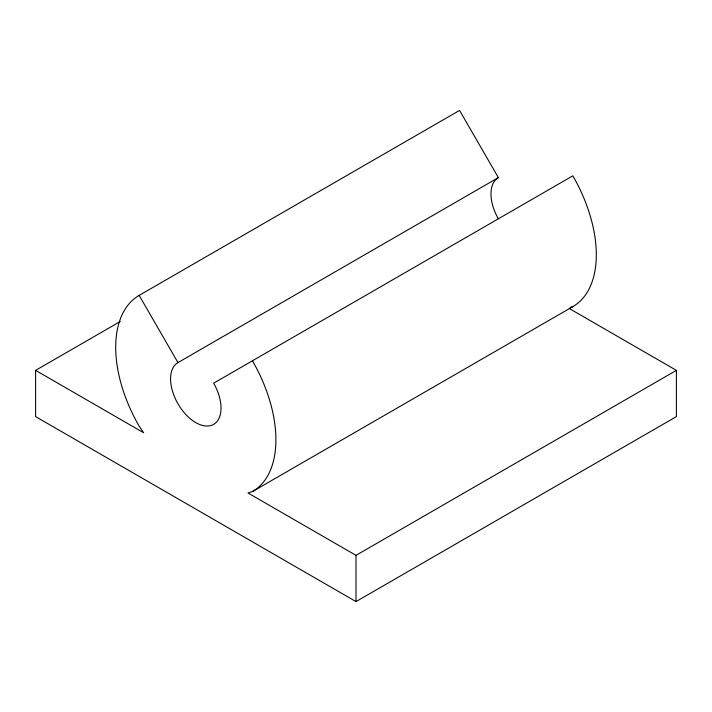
<?xml version="1.0" encoding="UTF-8"?>
<svg xmlns="http://www.w3.org/2000/svg" width="712" height="712" viewBox="0 0 712 712"><rect width="100%" height="100%" fill="white"/><g stroke="black" fill="none" stroke-linecap="round" stroke-linejoin="round"><path stroke-width="1.07" d="M569.315 308.545L676.4 370.365L676.4 416.609L356 601.596L35.6 416.609L35.6 370.365L143.637 432.745L139.16 426.194A113.279 65.406 60 0 1 139.16 295.391L459.56 110.404L498.364 177.608A35.68 20.595 60 0 0 498.364 218.806M35.6 370.365L120.275 321.486M676.4 370.365L356 555.351L247.963 492.971L252.44 491.592L572.84 306.614A113.279 65.406 60 0 0 572.84 175.811L213.636 383.19A35.68 20.595 60 0 1 213.636 424.388A35.68 20.595 60 0 1 177.964 403.784A35.68 20.595 60 0 1 177.964 362.595L498.364 177.608M570.152 307.442L572.84 306.614M139.16 295.391L177.964 362.595M356 555.351L356 601.596M252.44 360.788A113.279 65.406 60 0 1 252.44 491.592"/></g></svg>
